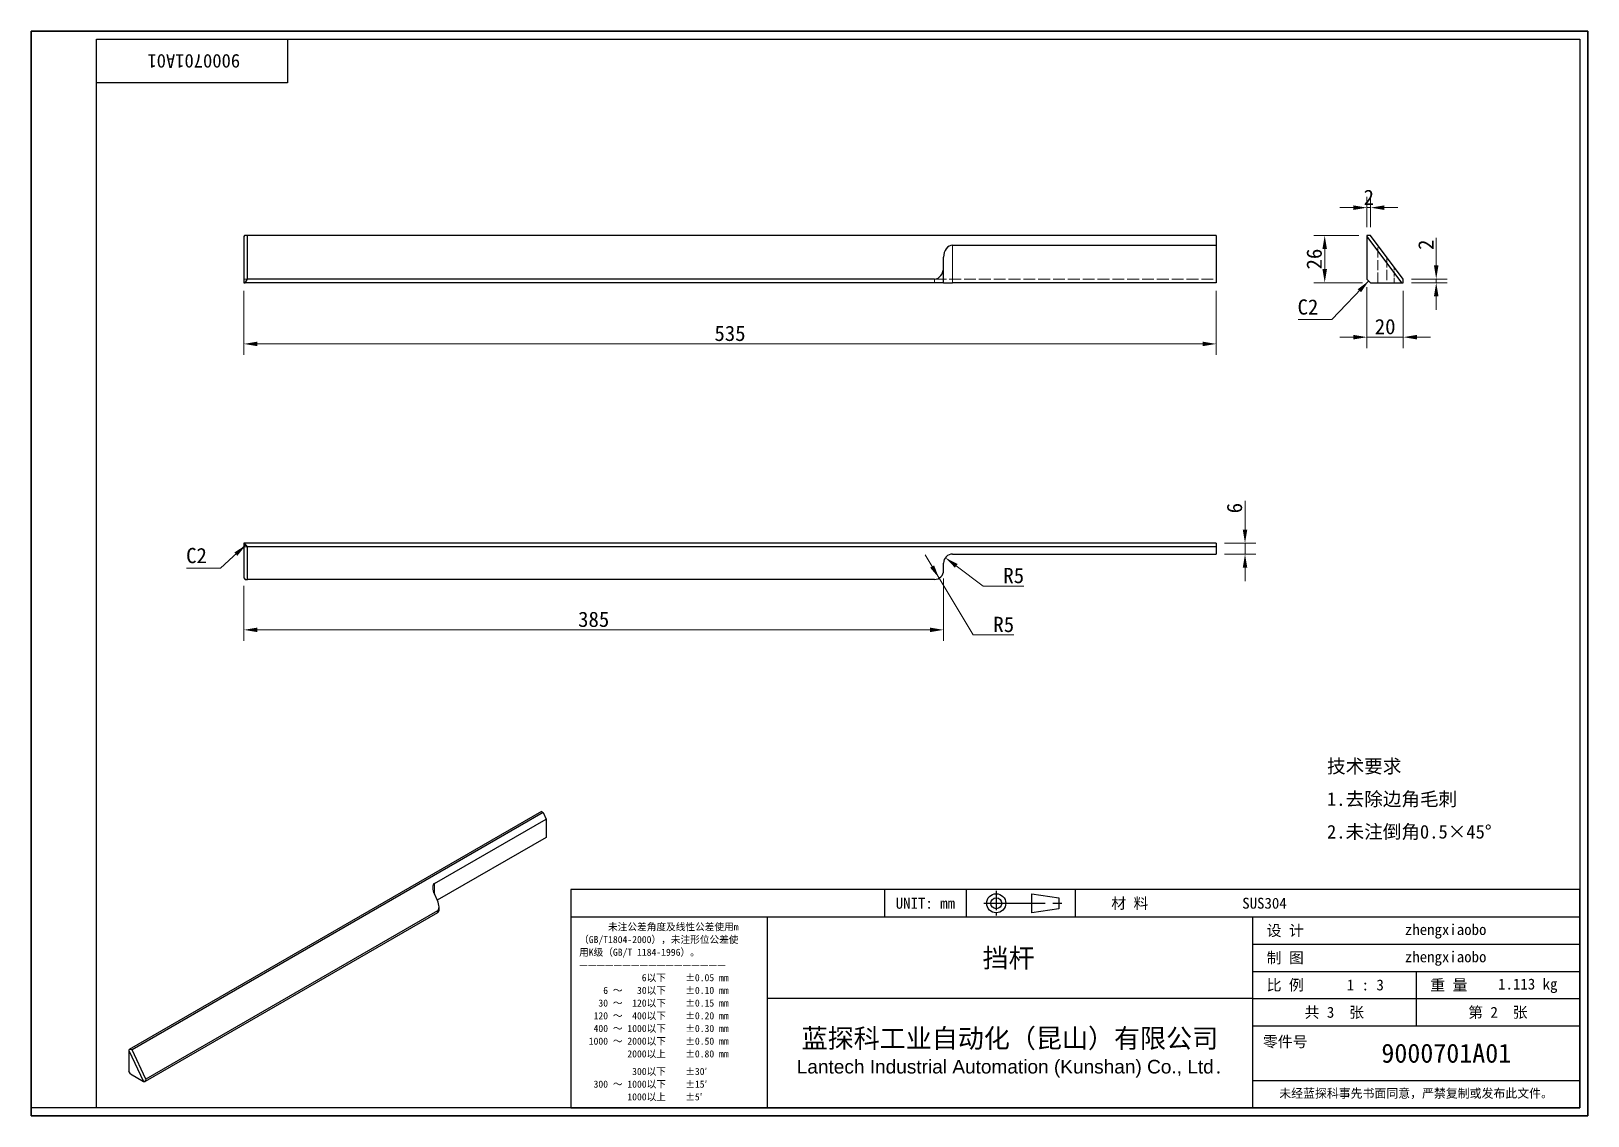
# Model space of a CAD drawing. Header units: millimetres. Extents: x 18 to 875, y 16 to 614.
import ezdxf
from ezdxf.enums import TextEntityAlignment as Align

# ---------------------------------------------------------------- set-up
doc = ezdxf.new("R2010")
doc.units = ezdxf.units.MM
doc.header["$LTSCALE"] = 3
doc.linetypes.add('CHAIN', pattern=[0.3543, 0.2362, -0.0295, 0.0591, -0.0295])
doc.linetypes.add('DASHED', pattern=[0.2067, 0.1654, -0.0413])
for name, color, linetype, lineweight in [('1', 7, 'Continuous', 18), ('可见 (ISO)', 7, 'Continuous', 25), ('可见窄的 (ISO)', 7, 'Continuous', 18), ('图框 (ISO)', 7, 'Continuous', 35), ('标题 (ISO)', 7, 'Continuous', 25)]:
    doc.layers.add(name, color=color, linetype=linetype, lineweight=lineweight)
for name, color, linetype, lineweight, true_color in [('尺寸 (ISO)', 7, 'Continuous', 18, 0x008000), ('符号 (ISO)', 7, 'Continuous', 18, 0x008000), ('隐藏 (ISO)', 5, 'DASHED', 18, 0x0000ff), ('隐藏窄的 (ISO)', 5, 'DASHED', 18, 0x0000ff)]:
    doc.layers.add(name, color=color, linetype=linetype, lineweight=lineweight, true_color=true_color)
doc.styles.add('文本样式164', font='SimSun.ttf')
doc.styles.add('文本样式165', font='SimSun.ttf')
doc.styles.add('文本样式74', font='SimSun.ttf')
doc.styles.add('最新国标', font='simfang.ttf')
doc.styles.add('注释文本 (ISO)', font='simfang.ttf')
doc.dimstyles.new('默认 (GB)', dxfattribs={"dimscale": 3, "dimtxt": 2.8, "dimasz": 2.5, "dimexe": 2, "dimexo": 1.5, "dimgap": 0.5, "dimtad": 1, "dimtoh": 1, "dimdsep": 46, "dimtxsty": '最新国标', "dimcen": 0.09, "dimdle": 10, "dimclrd": 256, "dimclre": 256, "dimclrt": 256, "dimaunit": 1, "dimadec": 3, "dimazin": 2, "dimtfac": 0.535714, "dimtmove": 0, "dimatfit": 3, "dimfxl": 0, "dimtolj": 1, "dimtzin": 0, "dimlwd": -1, "dimlwe": -1, "dimarcsym": 0})
doc.dimstyles.new('默认 (GB)$7', dxfattribs={"dimscale": 3, "dimtxt": 2.8, "dimasz": 2.5, "dimexe": 2, "dimexo": 1.5, "dimgap": 0.5, "dimtad": 1, "dimtoh": 1, "dimdsep": 46, "dimtxsty": '最新国标', "dimcen": 0.09, "dimdle": 10, "dimclrd": 256, "dimclre": 256, "dimclrt": 256, "dimaunit": 1, "dimadec": 3, "dimazin": 2, "dimtfac": 0.535714, "dimtmove": 0, "dimatfit": 3, "dimfxl": 0, "dimtolj": 1, "dimtzin": 0, "dimlwd": -1, "dimlwe": -1, "dimarcsym": 0})

# ---------------------------------------------------------------- blocks, each defined once
blk = doc.blocks.new('图框 最新国标')
at = {"layer": '图框 (ISO)'}
for p, q in [((6, 7), (6, 204.5)), ((6, 204.5), (291.5, 204.5)), ((291.5, 204.5), (291.5, 5.5)), ((6, 7), (6, 5.5)), ((6, 7), (6, 5.5)), ((291.5, 5.5), (6, 5.5))]:
    blk.add_line(p, q, dxfattribs=at)
at = {"layer": '图框 (ISO)', "color": 7, "linetype": 'Continuous', "lineweight": 25}
for p, q in [((18, 203), (290, 203)), ((18, 7), (18, 203)), ((18, 203), (290, 203)), ((53, 203), (53, 195)), ((290, 203), (290, 7)), ((290, 203), (290, 7)), ((53, 195), (18, 195)), ((290, 7), (6, 7)), ((290, 7), (18, 7))]:
    blk.add_line(p, q, dxfattribs=at)
at = {"layer": '图框 (ISO)', "style": '文本样式74'}
blk.add_attdef('零件代号_001', (44.33, 200.25), '', height=2.5, rotation=180, dxfattribs=at)
blk = doc.blocks.new('标题栏 最新国标')
at = {"layer": '标题 (ISO)'}
for p, q in [((381.98, -183.84), (196.98, -183.84)), ((196.98, -183.84), (196.98, -223.84)), ((254.48, -183.84), (254.48, -188.84)), ((269.48, -183.84), (269.48, -188.84)), ((281.48, -188.09), (281.48, -184.59)), ((281.48, -184.59), (286.48, -185.34)), ((286.48, -185.34), (286.48, -187.34)), ((289.48, -183.84), (289.48, -188.84)), ((381.98, -223.84), (381.98, -183.84)), ((383.48, -183.84), (383.48, -225.34)), ((286.48, -187.34), (281.48, -188.09)), ((196.98, -188.84), (381.98, -188.84)), ((232.98, -188.84), (232.98, -223.84)), ((321.98, -188.84), (321.98, -223.84)), ((321.98, -193.84), (381.98, -193.84)), ((321.98, -198.84), (381.98, -198.84)), ((351.98, -198.84), (351.98, -208.84)), ((321.98, -203.84), (232.98, -203.84)), ((321.98, -203.84), (381.98, -203.84)), ((321.98, -208.84), (381.98, -208.84)), ((321.98, -218.84), (381.98, -218.84)), ((196.98, -223.84), (381.98, -223.84)), ((383.48, -225.34), (196.98, -225.34))]:
    blk.add_line(p, q, dxfattribs=at)
at = {"layer": '标题 (ISO)', "linetype": 'CHAIN', "ltscale": 5.000333}
blk.add_line((274.98, -184.09), (274.98, -188.59), dxfattribs=at)
at = {"layer": '标题 (ISO)', "linetype": 'CHAIN', "ltscale": 15.834605}
blk.add_line((272.73, -186.34), (286.98, -186.34), dxfattribs=at)
at = {"layer": '标题 (ISO)'}
for radius in [1.75, 1]:
    blk.add_circle((274.98, -186.34), radius, dxfattribs=at)
at = {"layer": '1', "style": '文本样式164'}
for s, p in [('UNIT: mm', (261.98, -186.34)), ('材 料', (299.48, -186.34)), ('设 计', (327.98, -191.34)), ('制 图', (327.98, -196.34)), ('比 例', (327.98, -201.34)), ('重 量', (357.98, -201.34)), ('共 3  张', (336.98, -206.34)), ('第 2  张', (366.98, -206.34))]:
    blk.add_text(s, height=2, dxfattribs=at).set_placement(p, align=Align.MIDDLE_CENTER)
at = {"layer": '标题 (ISO)', "char_height": 2, "style": '注释文本 (ISO)'}
for s, insert, attachment_point, line_spacing_factor in [('{\\fSimSun|b0|i0|c134|p2;\\H0.65x;      未注公差角度及线性公差使用m\\P（GB/T1804-2000），未注形位公差使\\P用K级（GB/T 1184-1996）。\\P—————————————————\\P             6以下    ±0.05 mm\\P     6 ～   30以下    ±0.10 mm\\P    30 ～  120以下    ±0.15 mm\\P   120 ～  400以下    ±0.20 mm\\P   400 ～ 1000以下    ±0.30 mm\\P  1000 ～ 2000以下    ±0.50 mm\\P          2000以上    ±0.80 mm\\P\\H0.38462x;\\P\\H2.6x;           300以下    ±30′\\P   300 ～ 1000以下    ±15′\\P          1000以上    ±5′}', (198.48, -206.34), 4, 1.075116), ('{\\fMicrosoft YaHei|b0|i0|c134|p34;\\H1.75x;蓝探科工业自动化（昆山）有限公司\\P\\fArial|b0|i0|c0|p34;\\H0.71429x;Lantech Industrial Automation (Kunshan) Co., Ltd\\fFangSong|b0|i0|c134|p49;.\\H1.15195x; }', (277.48, -213.84), 5, 0.978695)]:
    blk.add_mtext(s, dxfattribs=dict(at, insert=insert, attachment_point=attachment_point, line_spacing_factor=line_spacing_factor))
at = {"layer": '标题 (ISO)', "attachment_point": 5, "style": '注释文本 (ISO)'}
for s, insert, char_height in [('\\fFangSong|b0|i0;零件号', (327.98, -211.84), 2), ('\\fSimSun|b0|i0;{\\H1.6000;未经蓝探科事先书面同意，严禁复制或发布此文件。}', (351.98, -221.34), 1.6)]:
    blk.add_mtext(s, dxfattribs=dict(at, insert=insert, char_height=char_height))
at = {"layer": '标题 (ISO)'}
for tag, p, height, style in [('材料_001', (320.09, -187.33), 2, '注释文本 (ISO)'), ('设计人_001', (349.92, -192.16), 2, '注释文本 (ISO)'), ('库存编号_001', (272.48, -198.13), 3.5, '文本样式165'), ('设计人_001', (349.92, -197.16), 2, '注释文本 (ISO)'), ('视图比例_001', (339.26, -202.33), 2, '注释文本 (ISO)'), ('质量\\P3;_001', (367.02, -202.16), 2, '注释文本 (ISO)'), ('零件代号_001', (345.62, -215.59), 3.5, '文本样式165')]:
    blk.add_attdef(tag, p, '', height=height, dxfattribs=dict(at, style=style))
blk = doc.blocks.new('*D5')
at = {"layer": 'Defpoints', "color": 0, "transparency": 16777216}
for p in [(135.01, 475.06), (670.01, 475.06), (670.01, 441.35)]:
    blk.add_point(p, dxfattribs=at)
at = {"layer": '尺寸 (ISO)', "color": 116, "true_color": 0x00803f, "transparency": 16777216}
for p, q in [((135.01, 470.56), (135.01, 435.35)), ((670.01, 470.56), (670.01, 435.35)), ((142.51, 441.35), (662.51, 441.35))]:
    blk.add_line(p, q, dxfattribs=at)
for points in [[(142.51, 442.6), (142.51, 440.1), (135.01, 441.35)], [(662.51, 442.6), (662.51, 440.1), (670.01, 441.35)]]:
    blk.add_solid(points, dxfattribs=at)
at = {"layer": '尺寸 (ISO)', "transparency": 16777216, "insert": (402.51, 447.1), "char_height": 8.4, "attachment_point": 5, "style": '最新国标'}
blk.add_mtext('\\A1;535', dxfattribs=at)
blk = doc.blocks.new('*D6')
at = {"layer": 'Defpoints', "color": 0, "transparency": 16777216}
for p in [(135.01, 312.7), (520.01, 316.7), (520.01, 283.98)]:
    blk.add_point(p, dxfattribs=at)
at = {"layer": '尺寸 (ISO)', "color": 116, "true_color": 0x00803f, "transparency": 16777216}
for p, q in [((520.01, 312.2), (520.01, 277.98)), ((135.01, 308.2), (135.01, 277.98)), ((142.51, 283.98), (512.51, 283.98))]:
    blk.add_line(p, q, dxfattribs=at)
for points in [[(142.51, 285.23), (142.51, 282.73), (135.01, 283.98)], [(512.51, 285.23), (512.51, 282.73), (520.01, 283.98)]]:
    blk.add_solid(points, dxfattribs=at)
at = {"layer": '尺寸 (ISO)', "transparency": 16777216, "insert": (327.51, 289.73), "char_height": 8.4, "attachment_point": 5, "style": '最新国标'}
blk.add_mtext('\\A1;385', dxfattribs=at)
blk = doc.blocks.new('*D7')
at = {"layer": 'Defpoints', "color": 0, "transparency": 16777216}
for p in [(670.01, 331.7), (670.01, 325.7), (685.87, 331.7)]:
    blk.add_point(p, dxfattribs=at)
at = {"layer": '尺寸 (ISO)', "color": 116, "true_color": 0x00803f, "transparency": 16777216}
for p, q in [((685.87, 339.2), (685.87, 354.96)), ((674.51, 331.7), (691.87, 331.7)), ((674.51, 325.7), (691.87, 325.7)), ((685.87, 325.7), (685.87, 331.7)), ((685.87, 318.2), (685.87, 310.7))]:
    blk.add_line(p, q, dxfattribs=at)
for points in [[(684.62, 339.2), (687.12, 339.2), (685.87, 331.7)], [(684.62, 318.2), (687.12, 318.2), (685.87, 325.7)]]:
    blk.add_solid(points, dxfattribs=at)
at = {"layer": '尺寸 (ISO)', "transparency": 16777216, "insert": (680.12, 350.99), "char_height": 8.4, "attachment_point": 5, "rotation": 90, "style": '最新国标'}
blk.add_mtext('\\A1;6', dxfattribs=at)
blk = doc.blocks.new('*D8')
at = {"layer": 'Defpoints', "color": 0, "transparency": 16777216}
for p in [(515.01, 316.7), (517.58, 312.41)]:
    blk.add_point(p, dxfattribs=at)
at = {"layer": '尺寸 (ISO)', "color": 116, "true_color": 0x00803f, "transparency": 16777216}
for p, q in [((513.72, 318.84), (509.86, 325.27)), ((515.01, 316.7), (517.58, 312.41)), ((517.58, 312.41), (521.44, 305.98)), ((536.34, 281.16), (521.44, 305.98)), ((558.69, 281.16), (536.34, 281.16))]:
    blk.add_line(p, q, dxfattribs=at)
blk.add_solid([(514.79, 319.48), (512.65, 318.2), (517.58, 312.41)], dxfattribs=at)
at = {"layer": '尺寸 (ISO)', "transparency": 16777216, "insert": (553.12, 286.91), "char_height": 8.4, "attachment_point": 5, "style": '最新国标'}
blk.add_mtext('\\A1;R5', dxfattribs=at)
blk = doc.blocks.new('*D9')
at = {"layer": 'Defpoints', "color": 0, "transparency": 16777216}
for p in [(521.01, 323.7), (525.01, 320.7)]:
    blk.add_point(p, dxfattribs=at)
at = {"layer": '尺寸 (ISO)', "color": 116, "true_color": 0x00803f, "transparency": 16777216}
for p, q in [((541.82, 308.06), (527.01, 319.19)), ((564.18, 308.06), (541.82, 308.06))]:
    blk.add_line(p, q, dxfattribs=at)
blk.add_solid([(527.76, 320.19), (526.26, 318.2), (521.01, 323.7)], dxfattribs=at)
at = {"layer": '尺寸 (ISO)', "transparency": 16777216, "insert": (558.61, 313.81), "char_height": 8.4, "attachment_point": 5, "style": '最新国标'}
blk.add_mtext('\\A1;R5', dxfattribs=at)
blk = doc.blocks.new('*D10')
at = {"layer": 'Defpoints', "color": 0, "transparency": 16777216}
for p in [(752.97, 477.06), (772.97, 475.06), (772.97, 445.06)]:
    blk.add_point(p, dxfattribs=at)
at = {"layer": '尺寸 (ISO)', "color": 116, "true_color": 0x00803f, "transparency": 16777216}
for p, q in [((752.97, 472.56), (752.97, 439.06)), ((772.97, 470.56), (772.97, 439.06)), ((745.47, 445.06), (737.97, 445.06)), ((752.97, 445.06), (760.47, 445.06)), ((760.47, 445.06), (765.47, 445.06)), ((772.97, 445.06), (765.47, 445.06)), ((780.47, 445.06), (787.97, 445.06))]:
    blk.add_line(p, q, dxfattribs=at)
for points in [[(745.47, 446.31), (745.47, 443.81), (752.97, 445.06)], [(780.47, 446.31), (780.47, 443.81), (772.97, 445.06)]]:
    blk.add_solid(points, dxfattribs=at)
at = {"layer": '尺寸 (ISO)', "transparency": 16777216, "insert": (762.97, 450.81), "char_height": 8.4, "attachment_point": 5, "style": '最新国标'}
blk.add_mtext('\\A1;20', dxfattribs=at)
blk = doc.blocks.new('*D11')
at = {"layer": 'Defpoints', "color": 0, "transparency": 16777216}
for p in [(752.97, 501.06), (729.71, 475.06), (754.97, 475.06)]:
    blk.add_point(p, dxfattribs=at)
at = {"layer": '尺寸 (ISO)', "color": 116, "true_color": 0x00803f, "transparency": 16777216}
for p, q in [((748.47, 501.06), (723.71, 501.06)), ((729.71, 493.56), (729.71, 482.56)), ((750.47, 475.06), (723.71, 475.06))]:
    blk.add_line(p, q, dxfattribs=at)
for points in [[(728.46, 493.56), (730.96, 493.56), (729.71, 501.06)], [(728.46, 482.56), (730.96, 482.56), (729.71, 475.06)]]:
    blk.add_solid(points, dxfattribs=at)
at = {"layer": '尺寸 (ISO)', "transparency": 16777216, "insert": (723.97, 488.06), "char_height": 8.4, "attachment_point": 5, "rotation": 90, "style": '最新国标'}
blk.add_mtext('\\A1;26', dxfattribs=at)
blk = doc.blocks.new('*D12')
at = {"layer": 'Defpoints', "color": 0, "transparency": 16777216}
for p in [(752.97, 516.34), (752.97, 501.06), (754.97, 501.06)]:
    blk.add_point(p, dxfattribs=at)
at = {"layer": '尺寸 (ISO)', "color": 116, "true_color": 0x00803f, "transparency": 16777216}
for p, q in [((745.47, 516.34), (737.97, 516.34)), ((752.97, 505.56), (752.97, 522.34)), ((754.97, 516.34), (752.97, 516.34)), ((754.97, 505.56), (754.97, 522.34)), ((762.47, 516.34), (769.97, 516.34))]:
    blk.add_line(p, q, dxfattribs=at)
for points in [[(745.47, 517.59), (745.47, 515.09), (752.97, 516.34)], [(762.47, 517.59), (762.47, 515.09), (754.97, 516.34)]]:
    blk.add_solid(points, dxfattribs=at)
at = {"layer": '尺寸 (ISO)', "transparency": 16777216, "insert": (753.97, 522.04), "char_height": 8.4, "attachment_point": 5, "style": '最新国标'}
blk.add_mtext('\\A1;2', dxfattribs=at)
blk = doc.blocks.new('*D13')
at = {"layer": 'Defpoints', "color": 0, "transparency": 16777216}
for p in [(772.97, 477.06), (772.97, 475.06), (791.07, 477.06)]:
    blk.add_point(p, dxfattribs=at)
at = {"layer": '尺寸 (ISO)', "color": 116, "true_color": 0x00803f, "transparency": 16777216}
for p, q in [((791.07, 484.56), (791.07, 499.81)), ((777.47, 477.06), (797.07, 477.06)), ((777.47, 475.06), (797.07, 475.06)), ((791.07, 475.06), (791.07, 477.06)), ((791.07, 467.56), (791.07, 460.06))]:
    blk.add_line(p, q, dxfattribs=at)
for points in [[(789.82, 484.56), (792.32, 484.56), (791.07, 477.06)], [(789.82, 467.56), (792.32, 467.56), (791.07, 475.06)]]:
    blk.add_solid(points, dxfattribs=at)
at = {"layer": '尺寸 (ISO)', "transparency": 16777216, "insert": (785.37, 495.94), "char_height": 8.4, "attachment_point": 5, "rotation": 90, "style": '最新国标'}
blk.add_mtext('\\A1;2', dxfattribs=at)

msp = doc.modelspace()

# ---------------------------------------------------------------- linework, layer by layer
at = {"layer": '可见 (ISO)'}
for p, q in [((135.409, 501.059), (135.009, 500.393)), ((135.009, 500.393), (135.009, 475.059)), ((137.009, 501.059), (135.409, 501.059)), ((670.009, 501.059), (137.009, 501.059)), ((137.009, 477.059), (137.009, 501.059)), ((670.009, 501.059), (670.009, 495.726)), ((752.966, 501.059), (752.966, 500.393)), ((754.966, 501.059), (752.966, 501.059)), ((752.966, 500.393), (752.966, 477.059)), ((752.966, 500.393), (771.966, 475.059)), ((772.966, 477.059), (754.966, 501.059)), ((520.009, 483.726), (520.009, 489.059)), ((525.009, 495.726), (670.009, 495.726)), ((670.009, 495.726), (670.009, 475.059)), ((520.009, 475.059), (520.009, 483.726)), ((135.009, 475.059), (135.809, 475.059)), ((135.809, 475.059), (137.009, 477.059)), ((515.009, 475.059), (135.809, 475.059)), ((515.009, 477.059), (137.009, 477.059)), ((520.009, 475.059), (515.009, 475.059)), ((520.009, 475.059), (525.009, 475.059)), ((670.009, 475.059), (525.009, 475.059)), ((754.966, 475.059), (752.966, 477.059)), ((754.966, 475.059), (771.966, 475.059)), ((771.966, 475.059), (772.966, 475.059)), ((772.966, 475.059), (772.966, 477.059)), ((135.409, 331.697), (135.009, 331.697)), ((135.009, 331.697), (135.009, 312.697)), ((670.009, 331.697), (135.409, 331.697)), ((137.009, 329.697), (135.409, 331.697)), ((670.009, 329.697), (137.009, 329.697)), ((137.009, 311.697), (137.009, 329.697)), ((525.009, 325.697), (670.009, 325.697)), ((670.009, 331.697), (670.009, 329.697)), ((670.009, 329.697), (670.009, 325.697)), ((520.009, 316.697), (520.009, 320.697)), ((135.009, 312.697), (135.809, 311.697)), ((135.809, 311.697), (137.009, 311.697)), ((515.009, 311.697), (137.009, 311.697)), ((298.812, 183.927), (72.001, 52.977)), ((299.661, 183.437), (73.528, 52.879)), ((298.812, 183.927), (299.661, 183.437)), ((299.661, 183.437), (301.358, 179.844)), ((239.84, 144.327), (301.358, 179.844)), ((301.358, 179.844), (301.358, 169.72)), ((301.358, 169.72), (241.476, 135.147)), ((241.537, 135.019), (239.84, 138.611)), ((241.537, 129.303), (81.165, 36.713)), ((242.415, 129.548), (242.415, 131.485)), ((241.537, 128.323), (80.656, 35.439)), ((72.001, 52.977), (71.831, 52.553)), ((71.831, 52.553), (71.831, 41.122)), ((71.831, 52.553), (79.892, 35.488)), ((73.528, 52.879), (72.001, 52.977)), ((81.165, 36.713), (73.528, 52.879)), ((72.68, 39.652), (71.831, 41.122)), ((72.68, 39.652), (79.892, 35.488)), ((79.892, 35.488), (80.656, 35.439)), ((80.656, 35.439), (81.165, 36.713))]:
    msp.add_line(p, q, dxfattribs=at)
for centre, start, end in [((525.009, 320.697), 90, 180), ((515.009, 316.697), 270, 0)]:
    msp.add_arc(centre, 5, start, end, dxfattribs=at)
for centre, major_axis, ratio, start_param, end_param in [((525.009, 489.059), (0, 6.667), 0.75, 0, 1.5707963), ((515.009, 483.726), (0, -6.667), 0.75, 0, 1.5707963), ((241.961, 139.836), (-2.005, 4.55), 0.4904658, 0.0533678, 1.6241642), ((239.415, 133.794), (2.005, -4.55), 0.4904658, 0.0533678, 1.6241642), ((239.415, 129.548), (3, 0), 0.5773503, 5.4977871, 6.2831853)]:
    msp.add_ellipse(centre, major_axis=major_axis, ratio=ratio, start_param=start_param, end_param=end_param, dxfattribs=at)
at = {"layer": '可见窄的 (ISO)'}
for p, q in [((525.009, 475.059), (525.009, 495.726)), ((515.009, 477.059), (515.009, 475.059)), ((239.84, 138.611), (239.84, 144.327)), ((241.537, 129.303), (241.537, 128.323))]:
    msp.add_line(p, q, dxfattribs=at)
at = {"layer": '隐藏 (ISO)', "ltscale": 11.10932}
msp.add_line((758.966, 475.059), (758.966, 495.726), dxfattribs=at)
at = {"layer": '隐藏 (ISO)', "ltscale": 1.269698}
for p, q in [((135.009, 477.059), (137.009, 477.059)), ((137.009, 329.697), (135.009, 329.697))]:
    msp.add_line(p, q, dxfattribs=at)
at = {"layer": '隐藏 (ISO)', "ltscale": 13.155773}
msp.add_line((515.009, 477.059), (670.009, 477.059), dxfattribs=at)
at = {"layer": '隐藏窄的 (ISO)', "ltscale": 11.288502}
msp.add_line((763.966, 489.059), (763.966, 475.059), dxfattribs=at)
at = {"layer": '隐藏窄的 (ISO)', "ltscale": 5.502357}
msp.add_line((767.966, 475.059), (767.966, 483.726), dxfattribs=at)

# ---------------------------------------------------------------- block references
at = {"xscale": 3, "yscale": 3, "zscale": 3}
msp.add_blockref('图框 最新国标', (0, 0), dxfattribs=at).add_auto_attribs({'零件代号_001': '9000701A01'})
ref = msp.add_blockref('标题栏 最新国标', (-275.948, 692.533), dxfattribs=dict(xscale=3, yscale=3, zscale=3))
ref.add_attrib('零件代号_001', '9000701A01', (760.898, 45.75), dxfattribs={"layer": '标题 (ISO)', "height": 10.5, "style": '文本样式165'})
ref.add_attrib('库存编号_001', '挡杆', (541.483, 98.133), dxfattribs={"layer": '标题 (ISO)', "height": 10.5, "style": '文本样式165'})
ref.add_attrib('质量\\P3;_001', '1.113 kg', (825.12, 86.049), dxfattribs={"layer": '标题 (ISO)', "height": 6, "style": '注释文本 (ISO)'})
ref.add_attrib('视图比例_001', '1 : 3', (741.84, 85.551), dxfattribs={"layer": '标题 (ISO)', "height": 6, "style": '注释文本 (ISO)'})
ref.add_attrib('设计人_001', 'zhengxiaobo', (773.811, 116.049), dxfattribs={"layer": '标题 (ISO)', "height": 6, "style": '注释文本 (ISO)'})
ref.add_attrib('设计人_001', 'zhengxiaobo', (773.811, 101.049), dxfattribs={"layer": '标题 (ISO)', "height": 6, "style": '注释文本 (ISO)'})
ref.add_attrib('材料_001', 'SUS304', (684.334, 130.534), dxfattribs={"layer": '标题 (ISO)', "height": 6, "style": '注释文本 (ISO)'})

# ---------------------------------------------------------------- texts
at = {"layer": '符号 (ISO)', "char_height": 8.4, "attachment_point": 3, "style": '最新国标'}
for insert in [(726.2, 465.878), (114.694, 329.088)]:
    msp.add_mtext('C2', dxfattribs=dict(at, insert=insert))
at = {"layer": '符号 (ISO)', "insert": (730.976, 190.443), "char_height": 7.5, "width": 106.66667, "attachment_point": 4, "line_spacing_factor": 1.441304, "style": '注释文本 (ISO)'}
msp.add_mtext('\\fFangSong|b0|i0;{\\H7.5000;技术要求\\P}\\fFangSong|b0|i0;{\\H7.5000;1.去除边角毛刺\\P}\\fFangSong|b0|i0;{\\H7.5000;2.未注倒角0.5×45°}', dxfattribs=at)

# ---------------------------------------------------------------- dimensions: what is measured, and where the dimension line sits
at = {"layer": '尺寸 (ISO)', "color": 116, "true_color": 0x00803f}
for base, p1, p2, angle, override, picture, middle in [((752.966, 516.342), (754.966, 501.059), (752.966, 501.059), 180, {"dimgap": 0.5, "dimtoh": 0, "dimdec": 2, "dimtol": 0, "dimlim": 0, "dimtp": 0, "dimtm": 0, "dimtdec": 2, "dimtofl": 1, "dimatfit": 1}, '*D12', (753.966, 516.342)), ((729.714, 475.059), (752.966, 501.059), (754.966, 475.059), 90, {"dimgap": 0.5, "dimtoh": 0, "dimdec": 2, "dimtol": 0, "dimlim": 0, "dimtp": 0, "dimtm": 0, "dimtdec": 2, "dimtofl": 0, "dimatfit": 1}, '*D11', (729.714, 488.059)), ((791.068, 477.059), (772.966, 475.059), (772.966, 477.059), 90, {"dimgap": 0.5, "dimtoh": 0, "dimdec": 2, "dimtol": 0, "dimlim": 0, "dimtp": 0, "dimtm": 0, "dimtdec": 2, "dimtofl": 1, "dimatfit": 1}, '*D13', (791.068, 495.935)), ((670.009, 441.348), (135.009, 475.059), (670.009, 475.059), 180, {"dimgap": 0.5, "dimtoh": 0, "dimdec": 2, "dimtol": 0, "dimlim": 0, "dimtp": 0, "dimtm": 0, "dimtdec": 2, "dimtofl": 0, "dimatfit": 1}, '*D5', (402.509, 441.348)), ((772.966, 445.059), (752.966, 477.059), (772.966, 475.059), 180, {"dimgap": 0.5, "dimtoh": 0, "dimdec": 2, "dimtol": 0, "dimlim": 0, "dimtp": 0, "dimtm": 0, "dimtdec": 2, "dimtofl": 0}, '*D10', (762.966, 445.059)), ((685.871, 331.697), (670.009, 325.697), (670.009, 331.697), 270, {"dimgap": 0.5, "dimtoh": 0, "dimdec": 2, "dimtol": 0, "dimlim": 0, "dimtp": 0, "dimtm": 0, "dimtdec": 2, "dimtofl": 1, "dimatfit": 1}, '*D7', (685.871, 350.986)), ((520.009, 283.98), (135.009, 312.697), (520.009, 316.697), 180, {"dimgap": 0.5, "dimtoh": 0, "dimdec": 2, "dimtol": 0, "dimlim": 0, "dimtp": 0, "dimtm": 0, "dimtdec": 2, "dimtofl": 0, "dimatfit": 1}, '*D6', (327.509, 283.98))]:
    dim = msp.add_linear_dim(base=base, p1=p1, p2=p2, angle=angle, dimstyle='默认 (GB)', override=override, dxfattribs=at)
    dim.commit()
    dim.dimension.update_dxf_attribs({"geometry": picture, "text_midpoint": middle, "dimtype": 160})
for center, mpoint, picture, middle in [((515.009, 316.697), (517.582, 312.409), '*D8', (553.124, 281.158)), ((525.009, 320.697), (521.012, 323.701), '*D9', (558.61, 308.06))]:
    dim = msp.add_radius_dim(center=center, mpoint=mpoint, dimstyle='默认 (GB)', override={"dimgap": 0.5, "dimtih": 1, "dimdec": 2, "dimlfac": 1, "dimcen": 0, "dimtol": 0, "dimlim": 0, "dimtp": 0, "dimtm": 0, "dimtdec": 2}, dxfattribs=at)
    dim.commit()
    dim.dimension.update_dxf_attribs({"geometry": picture, "text_midpoint": middle, "dimtype": 164})

# ---------------------------------------------------------------- leaders
at = {"layer": '符号 (ISO)', "color": 116, "true_color": 0x00803f, "annotation_type": 0, "has_hookline": 1, "hookline_direction": 1, "text_width": 11.136}
for points in [[(753.966, 476.059), (733.7, 454.78), (726.2, 454.78)], [(136.209, 330.697), (122.194, 317.99), (114.694, 317.99)]]:
    msp.add_leader(points, dimstyle='默认 (GB)$7', override={"dimgap": 0, "dimtad": 1}, dxfattribs=at)

doc.saveas('drawing.dxf')
